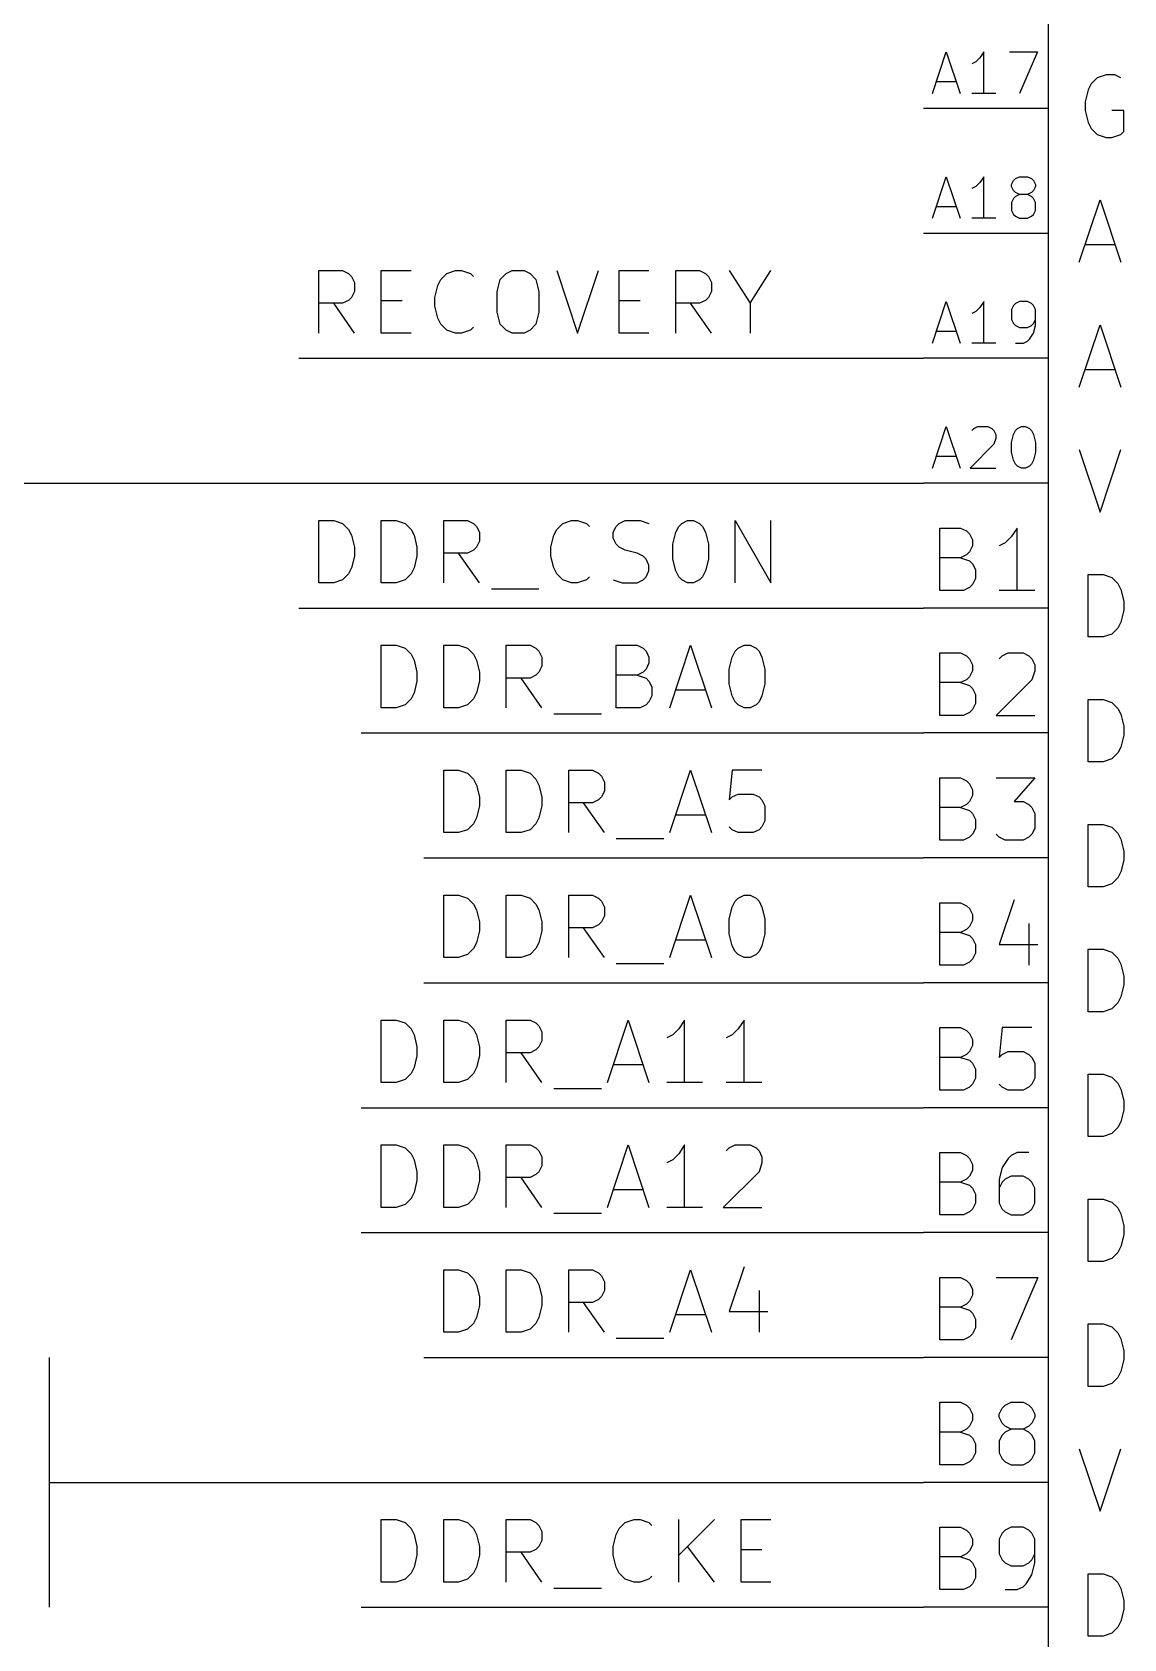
# Model space of a CAD drawing. Header units: millimetres. Extents: x 6 to 290, y -200 to -4.
# Drawn here: x 88.56 to 110.76, y -67.95 to -35.28 of the extents above; entities that cross this region are included whole.
import ezdxf

# ---------------------------------------------------------------- set-up
doc = ezdxf.new("R2010")
doc.units = ezdxf.units.MM
for name, color, linetype in [('GREENSIXTYFIVE', 129, 'CONTINUOUS'), ('LIGHTGREEN', 92, 'CONTINUOUS'), ('LIGHTRED', 12, 'CONTINUOUS'), ('RED', 14, 'CONTINUOUS'), ('REDSIX', 19, 'CONTINUOUS')]:
    doc.layers.add(name, color=color, linetype=linetype)

msp = doc.modelspace()

# ---------------------------------------------------------------- linework, layer by layer
at = {"layer": 'GREENSIXTYFIVE', "linetype": 'CONTINUOUS'}
for p, q in [((110.2118, -36.208), (110.0908, -36.329)), ((110.3932, -36.1475), (110.2118, -36.208)), ((110.5746, -36.1475), (110.3932, -36.1475)), ((110.6956, -36.208), (110.5746, -36.1475)), ((110.0303, -36.4499), (109.9699, -36.6918)), ((110.0908, -36.329), (110.0303, -36.4499)), ((109.9699, -36.6918), (109.9699, -36.8732)), ((109.9699, -36.8732), (110.0303, -37.1151)), ((110.756, -36.8732), (110.5141, -36.8732)), ((110.756, -37.2966), (110.756, -36.8732)), ((110.0303, -37.1151), (110.0908, -37.2361)), ((110.0908, -37.2361), (110.2118, -37.3571)), ((110.2118, -37.3571), (110.3932, -37.4175)), ((110.3932, -37.4175), (110.5141, -37.4175)), ((110.5141, -37.4175), (110.6956, -37.3571)), ((110.6956, -37.3571), (110.756, -37.2966)), ((109.8489, -39.9575), (110.2722, -38.6875)), ((110.2722, -38.6875), (110.6956, -39.9575)), ((109.9699, -39.5947), (110.5746, -39.5947)), ((109.8489, -42.4975), (110.2722, -41.2275)), ((110.2722, -41.2275), (110.6956, -42.4975)), ((109.9699, -42.1347), (110.5746, -42.1347)), ((109.8489, -43.7675), (110.2722, -45.0375)), ((110.2722, -45.0375), (110.6956, -43.7675)), ((110.0303, -47.5775), (110.0303, -46.3075)), ((110.0303, -46.3075), (110.3327, -46.3075)), ((110.3327, -46.3075), (110.5141, -46.368)), ((110.5141, -46.368), (110.6351, -46.489)), ((110.6351, -46.489), (110.6956, -46.6099)), ((110.6956, -46.6099), (110.756, -46.8518)), ((110.756, -47.0332), (110.6956, -47.2751)), ((110.756, -46.8518), (110.756, -47.0332)), ((110.6956, -47.2751), (110.6351, -47.3961)), ((110.3327, -47.5775), (110.0303, -47.5775)), ((110.5141, -47.5171), (110.3327, -47.5775)), ((110.6351, -47.3961), (110.5141, -47.5171)), ((110.0303, -50.1175), (110.0303, -48.8475)), ((110.0303, -48.8475), (110.3327, -48.8475)), ((110.3327, -48.8475), (110.5141, -48.908)), ((110.5141, -48.908), (110.6351, -49.029)), ((110.6351, -49.029), (110.6956, -49.1499)), ((110.6956, -49.1499), (110.756, -49.3918)), ((110.756, -49.5732), (110.6956, -49.8151)), ((110.756, -49.3918), (110.756, -49.5732)), ((110.6351, -49.9361), (110.5141, -50.0571)), ((110.6956, -49.8151), (110.6351, -49.9361)), ((110.3327, -50.1175), (110.0303, -50.1175)), ((110.5141, -50.0571), (110.3327, -50.1175)), ((110.0303, -52.6575), (110.0303, -51.3875)), ((110.0303, -51.3875), (110.3327, -51.3875)), ((110.3327, -51.3875), (110.5141, -51.448)), ((110.5141, -51.448), (110.6351, -51.569)), ((110.6351, -51.569), (110.6956, -51.6899)), ((110.6956, -51.6899), (110.756, -51.9318)), ((110.756, -51.9318), (110.756, -52.1132)), ((110.756, -52.1132), (110.6956, -52.3551)), ((110.5141, -52.5971), (110.3327, -52.6575)), ((110.6351, -52.4761), (110.5141, -52.5971)), ((110.6956, -52.3551), (110.6351, -52.4761)), ((110.3327, -52.6575), (110.0303, -52.6575)), ((110.0303, -55.1975), (110.0303, -53.9275)), ((110.0303, -53.9275), (110.3327, -53.9275)), ((110.3327, -53.9275), (110.5141, -53.988)), ((110.5141, -53.988), (110.6351, -54.109)), ((110.6351, -54.109), (110.6956, -54.2299)), ((110.6956, -54.2299), (110.756, -54.4718)), ((110.756, -54.4718), (110.756, -54.6532)), ((110.756, -54.6532), (110.6956, -54.8951)), ((110.3327, -55.1975), (110.0303, -55.1975)), ((110.5141, -55.1371), (110.3327, -55.1975)), ((110.6351, -55.0161), (110.5141, -55.1371)), ((110.6956, -54.8951), (110.6351, -55.0161)), ((110.0303, -57.7375), (110.0303, -56.4675)), ((110.0303, -56.4675), (110.3327, -56.4675)), ((110.3327, -56.4675), (110.5141, -56.528)), ((110.5141, -56.528), (110.6351, -56.649)), ((110.6351, -56.649), (110.6956, -56.7699)), ((110.6956, -56.7699), (110.756, -57.0118)), ((110.756, -57.0118), (110.756, -57.1932)), ((110.6956, -57.4351), (110.6351, -57.5561)), ((110.756, -57.1932), (110.6956, -57.4351)), ((110.3327, -57.7375), (110.0303, -57.7375)), ((110.5141, -57.6771), (110.3327, -57.7375)), ((110.6351, -57.5561), (110.5141, -57.6771)), ((110.0303, -60.2775), (110.0303, -59.0075)), ((110.0303, -59.0075), (110.3327, -59.0075)), ((110.3327, -59.0075), (110.5141, -59.068)), ((110.5141, -59.068), (110.6351, -59.189)), ((110.6351, -59.189), (110.6956, -59.3099)), ((110.6956, -59.3099), (110.756, -59.5518)), ((110.756, -59.7332), (110.6956, -59.9751)), ((110.756, -59.5518), (110.756, -59.7332)), ((110.6351, -60.0961), (110.5141, -60.2171)), ((110.6956, -59.9751), (110.6351, -60.0961)), ((110.3327, -60.2775), (110.0303, -60.2775)), ((110.5141, -60.2171), (110.3327, -60.2775)), ((110.0303, -62.8175), (110.0303, -61.5475)), ((110.0303, -61.5475), (110.3327, -61.5475)), ((110.3327, -61.5475), (110.5141, -61.608)), ((110.5141, -61.608), (110.6351, -61.729)), ((110.6351, -61.729), (110.6956, -61.8499)), ((110.6956, -61.8499), (110.756, -62.0918)), ((110.756, -62.2732), (110.6956, -62.5151)), ((110.756, -62.0918), (110.756, -62.2732)), ((110.6351, -62.6361), (110.5141, -62.7571)), ((110.6956, -62.5151), (110.6351, -62.6361)), ((110.3327, -62.8175), (110.0303, -62.8175)), ((110.5141, -62.7571), (110.3327, -62.8175)), ((109.8489, -64.0875), (110.2722, -65.3575)), ((110.2722, -65.3575), (110.6956, -64.0875)), ((110.0303, -67.8975), (110.0303, -66.6275)), ((110.0303, -66.6275), (110.3327, -66.6275)), ((110.3327, -66.6275), (110.5141, -66.688)), ((110.5141, -66.688), (110.6351, -66.809)), ((110.6351, -66.809), (110.6956, -66.9299)), ((110.6956, -66.9299), (110.756, -67.1718)), ((110.756, -67.1718), (110.756, -67.3532)), ((110.6956, -67.5951), (110.6351, -67.7161)), ((110.756, -67.3532), (110.6956, -67.5951)), ((110.3327, -67.8975), (110.0303, -67.8975)), ((110.5141, -67.8371), (110.3327, -67.8975)), ((110.6351, -67.7161), (110.5141, -67.8371))]:
    msp.add_line(p, q, dxfattribs=at)
at = {"layer": 'LIGHTGREEN', "linetype": 'CONTINUOUS'}
for p, q in [((93.98, -41.91), (106.68, -41.91)), ((85.09, -44.45), (106.68, -44.45)), ((93.98, -46.99), (106.68, -46.99)), ((95.25, -49.53), (106.68, -49.53)), ((96.52, -52.07), (106.68, -52.07)), ((96.52, -54.61), (106.68, -54.61)), ((95.25, -57.15), (106.68, -57.15)), ((95.25, -59.69), (106.68, -59.69)), ((96.52, -62.23), (106.68, -62.23)), ((91.44, -64.77), (106.68, -64.77)), ((95.25, -67.31), (106.68, -67.31))]:
    msp.add_line(p, q, dxfattribs=at)
at = {"layer": 'LIGHTRED', "linetype": 'CONTINUOUS'}
for p, q in [((106.8615, -36.5232), (107.1437, -35.6766)), ((107.1437, -35.6766), (107.4259, -36.5232)), ((107.7484, -35.8781), (107.6678, -35.9185)), ((107.8291, -35.7975), (107.7484, -35.8781)), ((107.9097, -35.6766), (107.8291, -35.7975)), ((107.9097, -36.5232), (107.9097, -35.6766)), ((108.4338, -35.6766), (108.9982, -35.6766)), ((108.9982, -35.6766), (108.6354, -36.5232)), ((106.9421, -36.2813), (107.3453, -36.2813)), ((108.1516, -36.5232), (107.6678, -36.5232)), ((106.8615, -39.0632), (107.1437, -38.2166)), ((107.1437, -38.2166), (107.4259, -39.0632)), ((107.9097, -38.2166), (107.8291, -38.3375)), ((107.9097, -39.0632), (107.9097, -38.2166)), ((108.5547, -38.2569), (108.6354, -38.2166)), ((108.6354, -38.2166), (108.7966, -38.2166)), ((108.7966, -38.2166), (108.8773, -38.2569)), ((107.7484, -38.4181), (107.6678, -38.4585)), ((107.8291, -38.3375), (107.7484, -38.4181)), ((108.4741, -38.3778), (108.5144, -38.2972)), ((108.4741, -38.4181), (108.4741, -38.3778)), ((108.5144, -38.4988), (108.4741, -38.4181)), ((108.5144, -38.2972), (108.5547, -38.2569)), ((108.5547, -38.5391), (108.5144, -38.4988)), ((108.6354, -38.5794), (108.5547, -38.5391)), ((108.8773, -38.5391), (108.7966, -38.5794)), ((108.8773, -38.2569), (108.9176, -38.2972)), ((108.9176, -38.4988), (108.8773, -38.5391)), ((108.9176, -38.2972), (108.9579, -38.3778)), ((108.9579, -38.4181), (108.9176, -38.4988)), ((108.9579, -38.3778), (108.9579, -38.4181)), ((106.9421, -38.8213), (107.3453, -38.8213)), ((108.5144, -38.66), (108.4741, -38.7407)), ((108.4741, -38.7407), (108.4741, -38.9019)), ((108.5547, -38.6197), (108.5144, -38.66)), ((108.6354, -38.5794), (108.5547, -38.6197)), ((108.7966, -38.5794), (108.6354, -38.5794)), ((108.8773, -38.6197), (108.7966, -38.5794)), ((108.9176, -38.66), (108.8773, -38.6197)), ((108.9579, -38.7407), (108.9176, -38.66)), ((108.9579, -38.9019), (108.9579, -38.7407)), ((108.1516, -39.0632), (107.6678, -39.0632)), ((108.4741, -38.9019), (108.5144, -38.9825)), ((108.5144, -38.9825), (108.5547, -39.0229)), ((108.5547, -39.0229), (108.6354, -39.0632)), ((108.6354, -39.0632), (108.7966, -39.0632)), ((108.7966, -39.0632), (108.8773, -39.0229)), ((108.8773, -39.0229), (108.9176, -38.9825)), ((108.9176, -38.9825), (108.9579, -38.9019)), ((106.8615, -41.6032), (107.1437, -40.7566)), ((107.1437, -40.7566), (107.4259, -41.6032)), ((107.9097, -40.7566), (107.8291, -40.8775)), ((107.9097, -41.6032), (107.9097, -40.7566)), ((108.5144, -40.8372), (108.4741, -40.9178)), ((108.5547, -40.7969), (108.5144, -40.8372)), ((108.6354, -40.7566), (108.5547, -40.7969)), ((108.7966, -40.7566), (108.6354, -40.7566)), ((108.8773, -40.7969), (108.7966, -40.7566)), ((108.9176, -40.8372), (108.8773, -40.7969)), ((108.9579, -40.9178), (108.9176, -40.8372)), ((107.7484, -40.9581), (107.6678, -40.9985)), ((107.8291, -40.8775), (107.7484, -40.9581)), ((108.4741, -40.9178), (108.4741, -41.1194)), ((108.4741, -41.1194), (108.5144, -41.2)), ((108.9176, -41.2), (108.9579, -41.1194)), ((108.9579, -41.2403), (108.9579, -40.9178)), ((106.9421, -41.3613), (107.3453, -41.3613)), ((108.5144, -41.2), (108.5547, -41.2403)), ((108.5547, -41.2403), (108.6354, -41.2807)), ((108.6354, -41.2807), (108.7966, -41.2807)), ((108.7966, -41.2807), (108.8773, -41.2403)), ((108.8369, -41.5225), (108.9176, -41.4016)), ((108.8773, -41.2403), (108.9176, -41.2)), ((108.9176, -41.4016), (108.9579, -41.2403)), ((108.1516, -41.6032), (107.6678, -41.6032)), ((108.5547, -41.6032), (108.716, -41.6032)), ((108.716, -41.6032), (108.7966, -41.5629)), ((108.7966, -41.5629), (108.8369, -41.5225)), ((106.8615, -44.1432), (107.1437, -43.2966)), ((107.1437, -43.2966), (107.4259, -44.1432)), ((107.6678, -43.3772), (107.7081, -43.3369)), ((107.7081, -43.3369), (107.7888, -43.2966)), ((107.7888, -43.2966), (107.9903, -43.2966)), ((107.9903, -43.2966), (108.071, -43.3369)), ((108.071, -43.3369), (108.1113, -43.3772)), ((108.1113, -43.3772), (108.1516, -43.4578)), ((108.5144, -43.4578), (108.5547, -43.3772)), ((108.5547, -43.3772), (108.5951, -43.3369)), ((108.5951, -43.3369), (108.6757, -43.2966)), ((108.6757, -43.2966), (108.7563, -43.2966)), ((108.7563, -43.2966), (108.8369, -43.3369)), ((108.8369, -43.3369), (108.8773, -43.3772)), ((108.8773, -43.3772), (108.9176, -43.4578)), ((108.1113, -43.6594), (107.6275, -44.1432)), ((108.1516, -43.5385), (108.1113, -43.6594)), ((108.1516, -43.4578), (108.1516, -43.5385)), ((108.4741, -43.6191), (108.5144, -43.4578)), ((108.4741, -43.8207), (108.4741, -43.6191)), ((108.9176, -43.4578), (108.9579, -43.6191)), ((108.9579, -43.6191), (108.9579, -43.8207)), ((106.9421, -43.9013), (107.3453, -43.9013)), ((108.5144, -43.9819), (108.4741, -43.8207)), ((108.5547, -44.0625), (108.5144, -43.9819)), ((108.5951, -44.1029), (108.5547, -44.0625)), ((108.6757, -44.1432), (108.5951, -44.1029)), ((108.8369, -44.1029), (108.7563, -44.1432)), ((108.8773, -44.0625), (108.8369, -44.1029)), ((108.9176, -43.9819), (108.8773, -44.0625)), ((108.9579, -43.8207), (108.9176, -43.9819)), ((107.6275, -44.1432), (108.1516, -44.1432)), ((108.7563, -44.1432), (108.6757, -44.1432)), ((107.0126, -46.6313), (107.0126, -45.3613)), ((107.0126, -45.3613), (107.436, -45.3613)), ((107.436, -45.3613), (107.5569, -45.4218)), ((108.585, -45.3613), (108.4641, -45.5428)), ((108.585, -46.6313), (108.585, -45.3613)), ((107.5569, -45.4218), (107.6174, -45.4823)), ((107.6174, -45.4823), (107.6779, -45.6032)), ((107.6779, -45.7242), (107.6174, -45.8451)), ((107.6779, -45.6032), (107.6779, -45.7242)), ((108.3431, -45.6637), (108.2222, -45.7242)), ((108.4641, -45.5428), (108.3431, -45.6637)), ((107.436, -45.9661), (107.0126, -45.9661)), ((107.5569, -45.9056), (107.436, -45.9661)), ((107.436, -45.9661), (107.6174, -46.0266)), ((107.6174, -45.8451), (107.5569, -45.9056)), ((107.6174, -46.0266), (107.6779, -46.087)), ((107.6779, -46.087), (107.7383, -46.208)), ((107.7383, -46.3894), (107.6779, -46.5104)), ((107.7383, -46.208), (107.7383, -46.3894)), ((107.4964, -46.6313), (107.0126, -46.6313)), ((107.6174, -46.5709), (107.4964, -46.6313)), ((107.6779, -46.5104), (107.6174, -46.5709)), ((108.9479, -46.6313), (108.2222, -46.6313)), ((107.0126, -49.1713), (107.0126, -47.9013)), ((107.0126, -47.9013), (107.436, -47.9013)), ((107.436, -47.9013), (107.5569, -47.9618)), ((107.5569, -47.9618), (107.6174, -48.0223)), ((107.6174, -48.0223), (107.6779, -48.1432)), ((108.2222, -48.0223), (108.2826, -47.9618)), ((108.2826, -47.9618), (108.4036, -47.9013)), ((108.4036, -47.9013), (108.706, -47.9013)), ((108.706, -47.9013), (108.8269, -47.9618)), ((108.8269, -47.9618), (108.8874, -48.0223)), ((108.8874, -48.0223), (108.9479, -48.1432)), ((107.6779, -48.2642), (107.6174, -48.3851)), ((107.6779, -48.1432), (107.6779, -48.2642)), ((108.9479, -48.2642), (108.8874, -48.4456)), ((108.9479, -48.1432), (108.9479, -48.2642)), ((107.436, -48.5061), (107.0126, -48.5061)), ((107.5569, -48.4456), (107.436, -48.5061)), ((107.436, -48.5061), (107.6174, -48.5666)), ((107.6174, -48.3851), (107.5569, -48.4456)), ((107.6174, -48.5666), (107.6779, -48.627)), ((107.6779, -48.627), (107.7383, -48.748)), ((108.8874, -48.4456), (108.1617, -49.1713)), ((107.7383, -48.9294), (107.6779, -49.0504)), ((107.7383, -48.748), (107.7383, -48.9294)), ((107.4964, -49.1713), (107.0126, -49.1713)), ((107.6174, -49.1109), (107.4964, -49.1713)), ((107.6779, -49.0504), (107.6174, -49.1109)), ((108.1617, -49.1713), (108.9479, -49.1713)), ((107.0126, -51.7113), (107.0126, -50.4413)), ((107.0126, -50.4413), (107.436, -50.4413)), ((107.436, -50.4413), (107.5569, -50.5018)), ((107.5569, -50.5018), (107.6174, -50.5623)), ((107.6174, -50.5623), (107.6779, -50.6832)), ((108.1617, -50.4413), (108.9479, -50.4413)), ((108.9479, -50.4413), (108.5245, -50.9251)), ((107.6174, -50.9251), (107.5569, -50.9856)), ((107.6779, -50.8042), (107.6174, -50.9251)), ((107.6779, -50.6832), (107.6779, -50.8042)), ((108.5245, -50.9251), (108.706, -50.9251)), ((108.706, -50.9251), (108.8269, -50.9856)), ((107.436, -51.0461), (107.0126, -51.0461)), ((107.5569, -50.9856), (107.436, -51.0461)), ((107.436, -51.0461), (107.6174, -51.1066)), ((107.6174, -51.1066), (107.6779, -51.167)), ((107.6779, -51.167), (107.7383, -51.288)), ((107.7383, -51.288), (107.7383, -51.4694)), ((108.8269, -50.9856), (108.8874, -51.0461)), ((108.8874, -51.0461), (108.9479, -51.167)), ((108.9479, -51.167), (108.9479, -51.4694)), ((107.6779, -51.5904), (107.6174, -51.6509)), ((107.7383, -51.4694), (107.6779, -51.5904)), ((108.2222, -51.6509), (108.1617, -51.5904)), ((108.8874, -51.5904), (108.8269, -51.6509)), ((108.9479, -51.4694), (108.8874, -51.5904)), ((107.4964, -51.7113), (107.0126, -51.7113)), ((107.6174, -51.6509), (107.4964, -51.7113)), ((108.3431, -51.7113), (108.2222, -51.6509)), ((108.706, -51.7113), (108.3431, -51.7113)), ((108.8269, -51.6509), (108.706, -51.7113)), ((108.5245, -52.9209), (108.2222, -53.828)), ((107.0126, -54.2513), (107.0126, -52.9813)), ((107.0126, -52.9813), (107.436, -52.9813)), ((107.436, -52.9813), (107.5569, -53.0418)), ((107.5569, -53.0418), (107.6174, -53.1023)), ((107.6174, -53.1023), (107.6779, -53.2232)), ((107.6779, -53.2232), (107.6779, -53.3442)), ((107.436, -53.5861), (107.0126, -53.5861)), ((107.5569, -53.5256), (107.436, -53.5861)), ((107.436, -53.5861), (107.6174, -53.6466)), ((107.6174, -53.4651), (107.5569, -53.5256)), ((107.6779, -53.3442), (107.6174, -53.4651)), ((108.8269, -53.4047), (108.8269, -54.2513)), ((107.6174, -53.6466), (107.6779, -53.707)), ((107.6779, -53.707), (107.7383, -53.828)), ((107.7383, -53.828), (107.7383, -54.0094)), ((108.2222, -53.828), (109.0083, -53.828)), ((107.6174, -54.1909), (107.4964, -54.2513)), ((107.6779, -54.1304), (107.6174, -54.1909)), ((107.7383, -54.0094), (107.6779, -54.1304)), ((107.4964, -54.2513), (107.0126, -54.2513)), ((107.0126, -56.7913), (107.0126, -55.5213)), ((107.0126, -55.5213), (107.436, -55.5213)), ((107.436, -55.5213), (107.5569, -55.5818)), ((108.2826, -55.5213), (108.2222, -56.1261)), ((108.8874, -55.5213), (108.2826, -55.5213)), ((107.5569, -55.5818), (107.6174, -55.6423)), ((107.6174, -55.6423), (107.6779, -55.7632)), ((107.6779, -55.7632), (107.6779, -55.8842)), ((107.436, -56.1261), (107.0126, -56.1261)), ((107.5569, -56.0656), (107.436, -56.1261)), ((107.436, -56.1261), (107.6174, -56.1866)), ((107.6174, -56.0051), (107.5569, -56.0656)), ((107.6779, -55.8842), (107.6174, -56.0051)), ((107.6174, -56.1866), (107.6779, -56.247)), ((108.2222, -56.1261), (108.2826, -56.0656)), ((108.2826, -56.0656), (108.4036, -56.0051)), ((108.4036, -56.0051), (108.706, -56.0051)), ((108.706, -56.0051), (108.8269, -56.0656)), ((108.8269, -56.0656), (108.8874, -56.1261)), ((108.8874, -56.1261), (108.9479, -56.247)), ((107.6779, -56.247), (107.7383, -56.368)), ((107.7383, -56.368), (107.7383, -56.5494)), ((108.9479, -56.247), (108.9479, -56.5494)), ((107.4964, -56.7913), (107.0126, -56.7913)), ((107.6174, -56.7309), (107.4964, -56.7913)), ((107.6779, -56.6704), (107.6174, -56.7309)), ((107.7383, -56.5494), (107.6779, -56.6704)), ((108.2826, -56.7309), (108.2222, -56.6704)), ((108.4036, -56.7913), (108.2826, -56.7309)), ((108.706, -56.7913), (108.4036, -56.7913)), ((108.8269, -56.7309), (108.706, -56.7913)), ((108.8874, -56.6704), (108.8269, -56.7309)), ((108.9479, -56.5494), (108.8874, -56.6704)), ((107.0126, -59.3313), (107.0126, -58.0613)), ((107.0126, -58.0613), (107.436, -58.0613)), ((107.436, -58.0613), (107.5569, -58.1218)), ((107.5569, -58.1218), (107.6174, -58.1823)), ((108.4641, -58.1218), (108.4036, -58.1823)), ((108.585, -58.0613), (108.4641, -58.1218)), ((108.8269, -58.0613), (108.585, -58.0613)), ((107.6174, -58.1823), (107.6779, -58.3032)), ((107.6779, -58.4242), (107.6174, -58.5451)), ((107.6779, -58.3032), (107.6779, -58.4242)), ((108.2826, -58.3637), (108.2222, -58.6056)), ((108.4036, -58.1823), (108.2826, -58.3637)), ((107.436, -58.6661), (107.0126, -58.6661)), ((107.5569, -58.6056), (107.436, -58.6661)), ((107.436, -58.6661), (107.6174, -58.7266)), ((107.6174, -58.5451), (107.5569, -58.6056)), ((107.6174, -58.7266), (107.6779, -58.787)), ((107.6779, -58.787), (107.7383, -58.908)), ((108.2222, -58.6056), (108.2222, -59.0894)), ((108.2826, -58.6661), (108.2222, -58.787)), ((108.3431, -58.6056), (108.2826, -58.6661)), ((108.4641, -58.5451), (108.3431, -58.6056)), ((108.706, -58.5451), (108.4641, -58.5451)), ((108.8269, -58.6056), (108.706, -58.5451)), ((108.8874, -58.6661), (108.8269, -58.6056)), ((108.9479, -58.787), (108.8874, -58.6661)), ((108.9479, -59.0894), (108.9479, -58.787)), ((107.7383, -59.0894), (107.6779, -59.2104)), ((107.7383, -58.908), (107.7383, -59.0894)), ((108.2222, -59.0894), (108.2826, -59.2104)), ((108.8874, -59.2104), (108.9479, -59.0894)), ((107.4964, -59.3313), (107.0126, -59.3313)), ((107.6174, -59.2709), (107.4964, -59.3313)), ((107.6779, -59.2104), (107.6174, -59.2709)), ((108.2826, -59.2104), (108.3431, -59.2709)), ((108.3431, -59.2709), (108.4641, -59.3313)), ((108.4641, -59.3313), (108.706, -59.3313)), ((108.706, -59.3313), (108.8269, -59.2709)), ((108.8269, -59.2709), (108.8874, -59.2104)), ((107.0126, -61.8713), (107.0126, -60.6013)), ((107.0126, -60.6013), (107.436, -60.6013)), ((107.436, -60.6013), (107.5569, -60.6618)), ((107.5569, -60.6618), (107.6174, -60.7223)), ((107.6174, -60.7223), (107.6779, -60.8432)), ((108.1617, -60.6013), (109.0083, -60.6013)), ((109.0083, -60.6013), (108.4641, -61.8713)), ((107.6174, -61.0851), (107.5569, -61.1456)), ((107.6779, -60.9642), (107.6174, -61.0851)), ((107.6779, -60.8432), (107.6779, -60.9642)), ((107.436, -61.2061), (107.0126, -61.2061)), ((107.5569, -61.1456), (107.436, -61.2061)), ((107.436, -61.2061), (107.6174, -61.2666)), ((107.6174, -61.2666), (107.6779, -61.327)), ((107.6779, -61.327), (107.7383, -61.448)), ((107.6779, -61.7504), (107.6174, -61.8109)), ((107.7383, -61.6294), (107.6779, -61.7504)), ((107.7383, -61.448), (107.7383, -61.6294)), ((107.4964, -61.8713), (107.0126, -61.8713)), ((107.6174, -61.8109), (107.4964, -61.8713)), ((107.0126, -64.4113), (107.0126, -63.1413)), ((107.0126, -63.1413), (107.436, -63.1413)), ((107.436, -63.1413), (107.5569, -63.2018)), ((107.5569, -63.2018), (107.6174, -63.2623)), ((107.6174, -63.2623), (107.6779, -63.3832)), ((107.6779, -63.3832), (107.6779, -63.5042)), ((108.2222, -63.3832), (108.2826, -63.2623)), ((108.2222, -63.4437), (108.2222, -63.3832)), ((108.2826, -63.2623), (108.3431, -63.2018)), ((108.3431, -63.2018), (108.4641, -63.1413)), ((108.4641, -63.1413), (108.706, -63.1413)), ((108.706, -63.1413), (108.8269, -63.2018)), ((108.8269, -63.2018), (108.8874, -63.2623)), ((108.8874, -63.2623), (108.9479, -63.3832)), ((108.9479, -63.3832), (108.9479, -63.4437)), ((107.5569, -63.6856), (107.436, -63.7461)), ((107.6174, -63.6251), (107.5569, -63.6856)), ((107.6779, -63.5042), (107.6174, -63.6251)), ((108.2826, -63.5647), (108.2222, -63.4437)), ((108.3431, -63.6251), (108.2826, -63.5647)), ((108.4641, -63.6856), (108.3431, -63.6251)), ((108.4641, -63.6856), (108.3431, -63.7461)), ((108.706, -63.6856), (108.4641, -63.6856)), ((108.8269, -63.6251), (108.706, -63.6856)), ((108.8269, -63.7461), (108.706, -63.6856)), ((108.8874, -63.5647), (108.8269, -63.6251)), ((108.9479, -63.4437), (108.8874, -63.5647)), ((107.436, -63.7461), (107.0126, -63.7461)), ((107.436, -63.7461), (107.6174, -63.8066)), ((107.6174, -63.8066), (107.6779, -63.867)), ((107.6779, -63.867), (107.7383, -63.988)), ((107.7383, -63.988), (107.7383, -64.1694)), ((108.2826, -63.8066), (108.2222, -63.9275)), ((108.2222, -63.9275), (108.2222, -64.1694)), ((108.3431, -63.7461), (108.2826, -63.8066)), ((108.8874, -63.8066), (108.8269, -63.7461)), ((108.9479, -63.9275), (108.8874, -63.8066)), ((108.9479, -64.1694), (108.9479, -63.9275)), ((107.6174, -64.3509), (107.4964, -64.4113)), ((107.6779, -64.2904), (107.6174, -64.3509)), ((107.7383, -64.1694), (107.6779, -64.2904)), ((108.2222, -64.1694), (108.2826, -64.2904)), ((108.2826, -64.2904), (108.3431, -64.3509)), ((108.3431, -64.3509), (108.4641, -64.4113)), ((108.706, -64.4113), (108.8269, -64.3509)), ((108.8269, -64.3509), (108.8874, -64.2904)), ((108.8874, -64.2904), (108.9479, -64.1694)), ((107.4964, -64.4113), (107.0126, -64.4113)), ((108.4641, -64.4113), (108.706, -64.4113)), ((107.0126, -66.9513), (107.0126, -65.6813)), ((107.0126, -65.6813), (107.436, -65.6813)), ((107.436, -65.6813), (107.5569, -65.7418)), ((107.5569, -65.7418), (107.6174, -65.8023)), ((107.6174, -65.8023), (107.6779, -65.9232)), ((107.6779, -65.9232), (107.6779, -66.0442)), ((108.2826, -65.8023), (108.2222, -65.9232)), ((108.2222, -65.9232), (108.2222, -66.2256)), ((108.3431, -65.7418), (108.2826, -65.8023)), ((108.4641, -65.6813), (108.3431, -65.7418)), ((108.706, -65.6813), (108.4641, -65.6813)), ((108.8269, -65.7418), (108.706, -65.6813)), ((108.8874, -65.8023), (108.8269, -65.7418)), ((108.9479, -65.9232), (108.8874, -65.8023)), ((108.9479, -66.407), (108.9479, -65.9232)), ((107.436, -66.2861), (107.0126, -66.2861)), ((107.5569, -66.2256), (107.436, -66.2861)), ((107.436, -66.2861), (107.6174, -66.3466)), ((107.6174, -66.1651), (107.5569, -66.2256)), ((107.6779, -66.0442), (107.6174, -66.1651)), ((108.2222, -66.2256), (108.2826, -66.3466)), ((108.8874, -66.3466), (108.9479, -66.2256)), ((107.6174, -66.3466), (107.6779, -66.407)), ((107.6779, -66.407), (107.7383, -66.528)), ((107.7383, -66.528), (107.7383, -66.7094)), ((108.2826, -66.3466), (108.3431, -66.407)), ((108.3431, -66.407), (108.4641, -66.4675)), ((108.4641, -66.4675), (108.706, -66.4675)), ((108.706, -66.4675), (108.8269, -66.407)), ((108.7664, -66.8304), (108.8874, -66.6489)), ((108.8269, -66.407), (108.8874, -66.3466)), ((108.8874, -66.6489), (108.9479, -66.407)), ((107.4964, -66.9513), (107.0126, -66.9513)), ((107.6174, -66.8909), (107.4964, -66.9513)), ((107.6779, -66.8304), (107.6174, -66.8909)), ((107.7383, -66.7094), (107.6779, -66.8304)), ((108.3431, -66.9513), (108.585, -66.9513)), ((108.585, -66.9513), (108.706, -66.8909)), ((108.706, -66.8909), (108.7664, -66.8304))]:
    msp.add_line(p, q, dxfattribs=at)
at = {"layer": 'RED', "linetype": 'CONTINUOUS'}
for p, q in [((109.22, -6.35), (109.22, -148.59)), ((109.22, -36.83), (106.68, -36.83)), ((109.22, -39.37), (106.68, -39.37)), ((109.22, -41.91), (106.68, -41.91)), ((109.22, -44.45), (106.68, -44.45)), ((109.22, -46.99), (106.68, -46.99)), ((109.22, -49.53), (106.68, -49.53)), ((109.22, -52.07), (106.68, -52.07)), ((109.22, -54.61), (106.68, -54.61)), ((109.22, -57.15), (106.68, -57.15)), ((109.22, -59.69), (106.68, -59.69)), ((88.9, -62.23), (88.9, -67.31)), ((109.22, -62.23), (106.68, -62.23)), ((88.9, -64.77), (91.44, -64.77)), ((109.22, -64.77), (106.68, -64.77)), ((109.22, -67.31), (106.68, -67.31))]:
    msp.add_line(p, q, dxfattribs=at)
at = {"layer": 'REDSIX', "linetype": 'CONTINUOUS'}
for p, q in [((94.3867, -41.3969), (94.3867, -40.1269)), ((94.3867, -40.1269), (94.8705, -40.1269)), ((94.8705, -40.1269), (94.9915, -40.1874)), ((94.9915, -40.1874), (95.052, -40.2479)), ((95.6567, -41.3969), (95.6567, -40.1269)), ((95.6567, -40.1269), (96.2615, -40.1269)), ((96.8662, -40.3084), (96.9872, -40.1874)), ((96.9872, -40.1874), (97.1686, -40.1269)), ((97.1686, -40.1269), (97.2895, -40.1269)), ((97.2895, -40.1269), (97.471, -40.1874)), ((97.471, -40.1874), (97.5314, -40.2479)), ((98.0757, -40.3084), (98.1967, -40.1874)), ((98.1967, -40.1874), (98.3176, -40.1269)), ((98.3176, -40.1269), (98.5595, -40.1269)), ((98.5595, -40.1269), (98.6805, -40.1874)), ((98.6805, -40.1874), (98.8014, -40.3084)), ((99.2248, -40.1269), (99.6481, -41.3969)), ((99.6481, -41.3969), (100.0715, -40.1269)), ((100.4948, -41.3969), (100.4948, -40.1269)), ((100.4948, -40.1269), (101.0996, -40.1269)), ((101.6438, -41.3969), (101.6438, -40.1269)), ((101.6438, -40.1269), (102.1276, -40.1269)), ((102.1276, -40.1269), (102.2486, -40.1874)), ((102.2486, -40.1874), (102.3091, -40.2479)), ((102.7324, -40.1269), (103.1557, -40.7922)), ((103.1557, -40.7922), (103.5791, -40.1269)), ((95.052, -40.2479), (95.1124, -40.3688)), ((95.1124, -40.3688), (95.1124, -40.5503)), ((96.7453, -40.6712), (96.8057, -40.4293)), ((96.8057, -40.4293), (96.8662, -40.3084)), ((98.0153, -40.5503), (98.0757, -40.3084)), ((98.8014, -40.3084), (98.8619, -40.5503)), ((102.3091, -40.2479), (102.3695, -40.3688)), ((102.3695, -40.3688), (102.3695, -40.5503)), ((94.8705, -40.7922), (94.3867, -40.7922)), ((95.1124, -41.3969), (94.6891, -40.7922)), ((94.9915, -40.7317), (94.8705, -40.7922)), ((95.052, -40.6712), (94.9915, -40.7317)), ((95.1124, -40.5503), (95.052, -40.6712)), ((95.6567, -40.7317), (96.0801, -40.7317)), ((96.7453, -40.8526), (96.7453, -40.6712)), ((98.0153, -40.9736), (98.0153, -40.5503)), ((98.8619, -40.5503), (98.8619, -40.9736)), ((100.4948, -40.7317), (100.9182, -40.7317)), ((102.1276, -40.7922), (101.6438, -40.7922)), ((102.3695, -41.3969), (101.9462, -40.7922)), ((102.2486, -40.7317), (102.1276, -40.7922)), ((102.3091, -40.6712), (102.2486, -40.7317)), ((102.3695, -40.5503), (102.3091, -40.6712)), ((103.1557, -40.7922), (103.1557, -41.3969)), ((96.8057, -41.0945), (96.7453, -40.8526)), ((96.8662, -41.2155), (96.8057, -41.0945)), ((98.0757, -41.2155), (98.0153, -40.9736)), ((98.8619, -40.9736), (98.8014, -41.2155)), ((96.2615, -41.3969), (95.6567, -41.3969)), ((96.9872, -41.3365), (96.8662, -41.2155)), ((97.1686, -41.3969), (96.9872, -41.3365)), ((97.2895, -41.3969), (97.1686, -41.3969)), ((97.471, -41.3365), (97.2895, -41.3969)), ((97.5314, -41.276), (97.471, -41.3365)), ((98.1967, -41.3365), (98.0757, -41.2155)), ((98.3176, -41.3969), (98.1967, -41.3365)), ((98.5595, -41.3969), (98.3176, -41.3969)), ((98.6805, -41.3365), (98.5595, -41.3969)), ((98.8014, -41.2155), (98.6805, -41.3365)), ((101.0996, -41.3969), (100.4948, -41.3969)), ((94.3867, -46.4769), (94.3867, -45.2069)), ((94.3867, -45.2069), (94.6891, -45.2069)), ((94.6891, -45.2069), (94.8705, -45.2674)), ((94.8705, -45.2674), (94.9915, -45.3884)), ((94.9915, -45.3884), (95.052, -45.5093)), ((95.6567, -46.4769), (95.6567, -45.2069)), ((95.6567, -45.2069), (95.9591, -45.2069)), ((95.9591, -45.2069), (96.1405, -45.2674)), ((96.1405, -45.2674), (96.2615, -45.3884)), ((96.2615, -45.3884), (96.322, -45.5093)), ((96.9267, -46.4769), (96.9267, -45.2069)), ((96.9267, -45.2069), (97.4105, -45.2069)), ((97.4105, -45.2069), (97.5315, -45.2674)), ((97.5315, -45.2674), (97.592, -45.3279)), ((97.592, -45.3279), (97.6524, -45.4488)), ((99.1643, -45.5093), (99.2248, -45.3884)), ((99.2248, -45.3884), (99.3458, -45.2674)), ((99.3458, -45.2674), (99.5272, -45.2069)), ((99.5272, -45.2069), (99.6481, -45.2069)), ((99.6481, -45.2069), (99.8296, -45.2674)), ((99.8296, -45.2674), (99.89, -45.3279)), ((100.3739, -45.4488), (100.4343, -45.3279)), ((100.4343, -45.3279), (100.4948, -45.2674)), ((100.4948, -45.2674), (100.6158, -45.2069)), ((100.6158, -45.2069), (100.9181, -45.2069)), ((100.9181, -45.2069), (101.0996, -45.2674)), ((101.6438, -45.4488), (101.7043, -45.3279)), ((101.7043, -45.3279), (101.7648, -45.2674)), ((101.7648, -45.2674), (101.8857, -45.2069)), ((101.8857, -45.2069), (102.0067, -45.2069)), ((102.0067, -45.2069), (102.1276, -45.2674)), ((102.1276, -45.2674), (102.1881, -45.3279)), ((102.1881, -45.3279), (102.2486, -45.4488)), ((102.8533, -46.4769), (102.8533, -45.2069)), ((102.8533, -45.2069), (103.579, -46.4769)), ((103.579, -46.4769), (103.579, -45.2069)), ((95.052, -45.5093), (95.1124, -45.7512)), ((96.322, -45.5093), (96.3824, -45.7512)), ((97.6524, -45.6303), (97.592, -45.7512)), ((97.6524, -45.4488), (97.6524, -45.6303)), ((99.1039, -45.7512), (99.1643, -45.5093)), ((100.3739, -45.5698), (100.3739, -45.4488)), ((100.4343, -45.6907), (100.3739, -45.5698)), ((100.4948, -45.7512), (100.4343, -45.6907)), ((101.5834, -45.6907), (101.6438, -45.4488)), ((101.5834, -45.9931), (101.5834, -45.6907)), ((102.2486, -45.4488), (102.3091, -45.6907)), ((102.3091, -45.6907), (102.3091, -45.9931)), ((95.1124, -45.9326), (95.052, -46.1745)), ((95.1124, -45.7512), (95.1124, -45.9326)), ((96.3824, -45.9326), (96.322, -46.1745)), ((96.3824, -45.7512), (96.3824, -45.9326)), ((97.4105, -45.8722), (96.9267, -45.8722)), ((97.6524, -46.4769), (97.2291, -45.8722)), ((97.5315, -45.8117), (97.4105, -45.8722)), ((97.592, -45.7512), (97.5315, -45.8117)), ((99.1039, -45.9326), (99.1039, -45.7512)), ((99.1643, -46.1745), (99.1039, -45.9326)), ((100.6158, -45.8117), (100.4948, -45.7512)), ((100.8577, -45.8722), (100.6158, -45.8117)), ((100.9786, -45.9326), (100.8577, -45.8722)), ((101.0391, -45.9931), (100.9786, -45.9326)), ((101.0996, -46.1141), (101.0391, -45.9931)), ((101.6438, -46.235), (101.5834, -45.9931)), ((102.3091, -45.9931), (102.2486, -46.235)), ((94.9915, -46.2955), (94.8705, -46.4165)), ((95.052, -46.1745), (94.9915, -46.2955)), ((96.2615, -46.2955), (96.1405, -46.4165)), ((96.322, -46.1745), (96.2615, -46.2955)), ((99.2248, -46.2955), (99.1643, -46.1745)), ((99.3458, -46.4165), (99.2248, -46.2955)), ((99.89, -46.356), (99.8296, -46.4165)), ((100.9786, -46.4165), (101.0391, -46.356)), ((101.0391, -46.356), (101.0996, -46.235)), ((101.0996, -46.235), (101.0996, -46.1141)), ((101.7043, -46.356), (101.6438, -46.235)), ((101.7648, -46.4165), (101.7043, -46.356)), ((102.1881, -46.356), (102.1276, -46.4165)), ((102.2486, -46.235), (102.1881, -46.356)), ((94.6891, -46.4769), (94.3867, -46.4769)), ((94.8705, -46.4165), (94.6891, -46.4769)), ((95.9591, -46.4769), (95.6567, -46.4769)), ((96.1405, -46.4165), (95.9591, -46.4769)), ((97.8944, -46.5979), (98.862, -46.5979)), ((99.5272, -46.4769), (99.3458, -46.4165)), ((99.6481, -46.4769), (99.5272, -46.4769)), ((99.8296, -46.4165), (99.6481, -46.4769)), ((100.3739, -46.4165), (100.5553, -46.4769)), ((100.5553, -46.4769), (100.8577, -46.4769)), ((100.8577, -46.4769), (100.9786, -46.4165)), ((101.8857, -46.4769), (101.7648, -46.4165)), ((102.0067, -46.4769), (101.8857, -46.4769)), ((102.1276, -46.4165), (102.0067, -46.4769)), ((95.6567, -49.0169), (95.6567, -47.7469)), ((95.6567, -47.7469), (95.9591, -47.7469)), ((95.9591, -47.7469), (96.1405, -47.8074)), ((96.1405, -47.8074), (96.2615, -47.9284)), ((96.2615, -47.9284), (96.322, -48.0493)), ((96.9267, -49.0169), (96.9267, -47.7469)), ((96.9267, -47.7469), (97.2291, -47.7469)), ((97.2291, -47.7469), (97.4105, -47.8074)), ((97.4105, -47.8074), (97.5315, -47.9284)), ((97.5315, -47.9284), (97.592, -48.0493)), ((98.1967, -49.0169), (98.1967, -47.7469)), ((98.1967, -47.7469), (98.6805, -47.7469)), ((98.6805, -47.7469), (98.8015, -47.8074)), ((98.8015, -47.8074), (98.862, -47.8679)), ((98.862, -47.8679), (98.9224, -47.9888)), ((98.9224, -47.9888), (98.9224, -48.1703)), ((100.4343, -49.0169), (100.4343, -47.7469)), ((100.4343, -47.7469), (100.8577, -47.7469)), ((100.8577, -47.7469), (100.9786, -47.8074)), ((100.9786, -47.8074), (101.0391, -47.8679)), ((101.0391, -47.8679), (101.0996, -47.9888)), ((101.0996, -47.9888), (101.0996, -48.1098)), ((101.5229, -49.0169), (101.9462, -47.7469)), ((101.9462, -47.7469), (102.3696, -49.0169)), ((102.7325, -48.2307), (102.7929, -47.9888)), ((102.7929, -47.9888), (102.8534, -47.8679)), ((102.8534, -47.8679), (102.9139, -47.8074)), ((102.9139, -47.8074), (103.0348, -47.7469)), ((103.0348, -47.7469), (103.1558, -47.7469)), ((103.1558, -47.7469), (103.2767, -47.8074)), ((103.2767, -47.8074), (103.3372, -47.8679)), ((103.3372, -47.8679), (103.3977, -47.9888)), ((103.3977, -47.9888), (103.4582, -48.2307)), ((96.322, -48.0493), (96.3824, -48.2912)), ((96.3824, -48.2912), (96.3824, -48.4726)), ((97.592, -48.0493), (97.6524, -48.2912)), ((97.6524, -48.2912), (97.6524, -48.4726)), ((98.8015, -48.3517), (98.6805, -48.4122)), ((98.862, -48.2912), (98.8015, -48.3517)), ((98.9224, -48.1703), (98.862, -48.2912)), ((100.8577, -48.3517), (100.4343, -48.3517)), ((100.9786, -48.2912), (100.8577, -48.3517)), ((100.8577, -48.3517), (101.0391, -48.4122)), ((101.0391, -48.2307), (100.9786, -48.2912)), ((101.0996, -48.1098), (101.0391, -48.2307)), ((102.7325, -48.5331), (102.7325, -48.2307)), ((103.4582, -48.2307), (103.4582, -48.5331)), ((96.3824, -48.4726), (96.322, -48.7145)), ((97.6524, -48.4726), (97.592, -48.7145)), ((98.6805, -48.4122), (98.1967, -48.4122)), ((98.9224, -49.0169), (98.4991, -48.4122)), ((101.0391, -48.4122), (101.0996, -48.4726)), ((101.0996, -48.4726), (101.16, -48.5936)), ((101.16, -48.5936), (101.16, -48.775)), ((101.6439, -48.6541), (102.2486, -48.6541)), ((102.7929, -48.775), (102.7325, -48.5331)), ((103.4582, -48.5331), (103.3977, -48.775)), ((96.1405, -48.9565), (95.9591, -49.0169)), ((96.2615, -48.8355), (96.1405, -48.9565)), ((96.322, -48.7145), (96.2615, -48.8355)), ((97.4105, -48.9565), (97.2291, -49.0169)), ((97.5315, -48.8355), (97.4105, -48.9565)), ((97.592, -48.7145), (97.5315, -48.8355)), ((101.0391, -48.9565), (100.9181, -49.0169)), ((101.0996, -48.896), (101.0391, -48.9565)), ((101.16, -48.775), (101.0996, -48.896)), ((102.8534, -48.896), (102.7929, -48.775)), ((102.9139, -48.9565), (102.8534, -48.896)), ((103.0348, -49.0169), (102.9139, -48.9565)), ((103.2767, -48.9565), (103.1558, -49.0169)), ((103.3372, -48.896), (103.2767, -48.9565)), ((103.3977, -48.775), (103.3372, -48.896)), ((95.9591, -49.0169), (95.6567, -49.0169)), ((97.2291, -49.0169), (96.9267, -49.0169)), ((99.1644, -49.1379), (100.132, -49.1379)), ((100.9181, -49.0169), (100.4343, -49.0169)), ((103.1558, -49.0169), (103.0348, -49.0169)), ((96.9267, -51.5569), (96.9267, -50.2869)), ((96.9267, -50.2869), (97.2291, -50.2869)), ((97.2291, -50.2869), (97.4105, -50.3474)), ((98.1967, -51.5569), (98.1967, -50.2869)), ((98.1967, -50.2869), (98.4991, -50.2869)), ((98.4991, -50.2869), (98.6805, -50.3474)), ((99.4667, -51.5569), (99.4667, -50.2869)), ((99.4667, -50.2869), (99.9505, -50.2869)), ((99.9505, -50.2869), (100.0715, -50.3474)), ((101.5229, -51.5569), (101.9462, -50.2869)), ((101.9462, -50.2869), (102.3696, -51.5569)), ((102.7929, -50.2869), (102.7325, -50.8917)), ((103.3977, -50.2869), (102.7929, -50.2869)), ((97.4105, -50.3474), (97.5315, -50.4684)), ((97.5315, -50.4684), (97.592, -50.5893)), ((97.592, -50.5893), (97.6524, -50.8312)), ((98.6805, -50.3474), (98.8015, -50.4684)), ((98.8015, -50.4684), (98.862, -50.5893)), ((98.862, -50.5893), (98.9224, -50.8312)), ((100.0715, -50.3474), (100.132, -50.4079)), ((100.132, -50.4079), (100.1924, -50.5288)), ((100.1924, -50.5288), (100.1924, -50.7103)), ((97.6524, -50.8312), (97.6524, -51.0126)), ((98.9224, -50.8312), (98.9224, -51.0126)), ((99.9505, -50.9522), (99.4667, -50.9522)), ((100.1924, -51.5569), (99.7691, -50.9522)), ((100.0715, -50.8917), (99.9505, -50.9522)), ((100.132, -50.8312), (100.0715, -50.8917)), ((100.1924, -50.7103), (100.132, -50.8312)), ((102.7325, -50.8917), (102.7929, -50.8312)), ((102.7929, -50.8312), (102.9139, -50.7707)), ((102.9139, -50.7707), (103.2163, -50.7707)), ((103.2163, -50.7707), (103.3372, -50.8312)), ((103.3372, -50.8312), (103.3977, -50.8917)), ((103.3977, -50.8917), (103.4582, -51.0126)), ((97.592, -51.2545), (97.5315, -51.3755)), ((97.6524, -51.0126), (97.592, -51.2545)), ((98.862, -51.2545), (98.8015, -51.3755)), ((98.9224, -51.0126), (98.862, -51.2545)), ((101.6439, -51.1941), (102.2486, -51.1941)), ((103.4582, -51.0126), (103.4582, -51.315)), ((97.2291, -51.5569), (96.9267, -51.5569)), ((97.4105, -51.4965), (97.2291, -51.5569)), ((97.5315, -51.3755), (97.4105, -51.4965)), ((98.4991, -51.5569), (98.1967, -51.5569)), ((98.6805, -51.4965), (98.4991, -51.5569)), ((98.8015, -51.3755), (98.6805, -51.4965)), ((102.7929, -51.4965), (102.7325, -51.436)), ((102.9139, -51.5569), (102.7929, -51.4965)), ((103.2163, -51.5569), (102.9139, -51.5569)), ((103.3372, -51.4965), (103.2163, -51.5569)), ((103.3977, -51.436), (103.3372, -51.4965)), ((103.4582, -51.315), (103.3977, -51.436)), ((100.4344, -51.6779), (101.402, -51.6779)), ((96.9267, -54.0969), (96.9267, -52.8269)), ((96.9267, -52.8269), (97.2291, -52.8269)), ((97.2291, -52.8269), (97.4105, -52.8874)), ((97.4105, -52.8874), (97.5315, -53.0084)), ((98.1967, -54.0969), (98.1967, -52.8269)), ((98.1967, -52.8269), (98.4991, -52.8269)), ((98.4991, -52.8269), (98.6805, -52.8874)), ((98.6805, -52.8874), (98.8015, -53.0084)), ((99.4667, -54.0969), (99.4667, -52.8269)), ((99.4667, -52.8269), (99.9505, -52.8269)), ((99.9505, -52.8269), (100.0715, -52.8874)), ((100.0715, -52.8874), (100.132, -52.9479)), ((101.5229, -54.0969), (101.9462, -52.8269)), ((101.9462, -52.8269), (102.3696, -54.0969)), ((102.8534, -52.9479), (102.9139, -52.8874)), ((102.9139, -52.8874), (103.0348, -52.8269)), ((103.0348, -52.8269), (103.1558, -52.8269)), ((103.1558, -52.8269), (103.2767, -52.8874)), ((103.2767, -52.8874), (103.3372, -52.9479)), ((97.5315, -53.0084), (97.592, -53.1293)), ((97.592, -53.1293), (97.6524, -53.3712)), ((98.8015, -53.0084), (98.862, -53.1293)), ((98.862, -53.1293), (98.9224, -53.3712)), ((100.132, -52.9479), (100.1924, -53.0688)), ((100.1924, -53.2503), (100.132, -53.3712)), ((100.1924, -53.0688), (100.1924, -53.2503)), ((102.7325, -53.3107), (102.7929, -53.0688)), ((102.7929, -53.0688), (102.8534, -52.9479)), ((103.3372, -52.9479), (103.3977, -53.0688)), ((103.3977, -53.0688), (103.4582, -53.3107)), ((97.6524, -53.5526), (97.592, -53.7945)), ((97.6524, -53.3712), (97.6524, -53.5526)), ((98.9224, -53.5526), (98.862, -53.7945)), ((98.9224, -53.3712), (98.9224, -53.5526)), ((99.9505, -53.4922), (99.4667, -53.4922)), ((100.1924, -54.0969), (99.7691, -53.4922)), ((100.0715, -53.4317), (99.9505, -53.4922)), ((100.132, -53.3712), (100.0715, -53.4317)), ((102.7325, -53.6131), (102.7325, -53.3107)), ((103.4582, -53.3107), (103.4582, -53.6131)), ((97.592, -53.7945), (97.5315, -53.9155)), ((98.862, -53.7945), (98.8015, -53.9155)), ((101.6439, -53.7341), (102.2486, -53.7341)), ((102.7929, -53.855), (102.7325, -53.6131)), ((102.8534, -53.976), (102.7929, -53.855)), ((103.3977, -53.855), (103.3372, -53.976)), ((103.4582, -53.6131), (103.3977, -53.855)), ((97.2291, -54.0969), (96.9267, -54.0969)), ((97.4105, -54.0365), (97.2291, -54.0969)), ((97.5315, -53.9155), (97.4105, -54.0365)), ((98.4991, -54.0969), (98.1967, -54.0969)), ((98.6805, -54.0365), (98.4991, -54.0969)), ((98.8015, -53.9155), (98.6805, -54.0365)), ((100.4344, -54.2179), (101.402, -54.2179)), ((102.9139, -54.0365), (102.8534, -53.976)), ((103.0348, -54.0969), (102.9139, -54.0365)), ((103.1558, -54.0969), (103.0348, -54.0969)), ((103.2767, -54.0365), (103.1558, -54.0969)), ((103.3372, -53.976), (103.2767, -54.0365)), ((95.6567, -56.6369), (95.6567, -55.3669)), ((95.6567, -55.3669), (95.9591, -55.3669)), ((95.9591, -55.3669), (96.1405, -55.4274)), ((96.1405, -55.4274), (96.2615, -55.5484)), ((96.9267, -56.6369), (96.9267, -55.3669)), ((96.9267, -55.3669), (97.2291, -55.3669)), ((97.2291, -55.3669), (97.4105, -55.4274)), ((97.4105, -55.4274), (97.5315, -55.5484)), ((98.1967, -56.6369), (98.1967, -55.3669)), ((98.1967, -55.3669), (98.6805, -55.3669)), ((98.6805, -55.3669), (98.8015, -55.4274)), ((98.8015, -55.4274), (98.862, -55.4879)), ((98.862, -55.4879), (98.9224, -55.6088)), ((100.2529, -56.6369), (100.6762, -55.3669)), ((100.6762, -55.3669), (101.0996, -56.6369)), ((101.8253, -55.3669), (101.7044, -55.5484)), ((101.8253, -56.6369), (101.8253, -55.3669)), ((103.0348, -55.3669), (102.9139, -55.5484)), ((103.0348, -56.6369), (103.0348, -55.3669)), ((96.2615, -55.5484), (96.322, -55.6693)), ((96.322, -55.6693), (96.3824, -55.9112)), ((97.5315, -55.5484), (97.592, -55.6693)), ((97.592, -55.6693), (97.6524, -55.9112)), ((98.9224, -55.7903), (98.862, -55.9112)), ((98.9224, -55.6088), (98.9224, -55.7903)), ((101.5834, -55.6693), (101.4625, -55.7298)), ((101.7044, -55.5484), (101.5834, -55.6693)), ((102.7929, -55.6693), (102.672, -55.7298)), ((102.9139, -55.5484), (102.7929, -55.6693)), ((96.3824, -56.0926), (96.322, -56.3345)), ((96.3824, -55.9112), (96.3824, -56.0926)), ((97.6524, -56.0926), (97.592, -56.3345)), ((97.6524, -55.9112), (97.6524, -56.0926)), ((98.6805, -56.0322), (98.1967, -56.0322)), ((98.9224, -56.6369), (98.4991, -56.0322)), ((98.8015, -55.9717), (98.6805, -56.0322)), ((98.862, -55.9112), (98.8015, -55.9717)), ((96.2615, -56.4555), (96.1405, -56.5765)), ((96.322, -56.3345), (96.2615, -56.4555)), ((97.5315, -56.4555), (97.4105, -56.5765)), ((97.592, -56.3345), (97.5315, -56.4555)), ((100.3739, -56.2741), (100.9786, -56.2741)), ((95.9591, -56.6369), (95.6567, -56.6369)), ((96.1405, -56.5765), (95.9591, -56.6369)), ((97.2291, -56.6369), (96.9267, -56.6369)), ((97.4105, -56.5765), (97.2291, -56.6369)), ((99.1644, -56.7579), (100.132, -56.7579)), ((102.1882, -56.6369), (101.4625, -56.6369)), ((103.3977, -56.6369), (102.672, -56.6369)), ((95.6567, -59.1769), (95.6567, -57.9069)), ((95.6567, -57.9069), (95.9591, -57.9069)), ((95.9591, -57.9069), (96.1405, -57.9674)), ((96.1405, -57.9674), (96.2615, -58.0884)), ((96.2615, -58.0884), (96.322, -58.2093)), ((96.9267, -59.1769), (96.9267, -57.9069)), ((96.9267, -57.9069), (97.2291, -57.9069)), ((97.2291, -57.9069), (97.4105, -57.9674)), ((97.4105, -57.9674), (97.5315, -58.0884)), ((97.5315, -58.0884), (97.592, -58.2093)), ((98.1967, -59.1769), (98.1967, -57.9069)), ((98.1967, -57.9069), (98.6805, -57.9069)), ((98.6805, -57.9069), (98.8015, -57.9674)), ((98.8015, -57.9674), (98.862, -58.0279)), ((98.862, -58.0279), (98.9224, -58.1488)), ((98.9224, -58.1488), (98.9224, -58.3303)), ((100.2529, -59.1769), (100.6762, -57.9069)), ((100.6762, -57.9069), (101.0996, -59.1769)), ((101.7044, -58.0884), (101.5834, -58.2093)), ((101.8253, -57.9069), (101.7044, -58.0884)), ((101.8253, -59.1769), (101.8253, -57.9069)), ((102.672, -58.0279), (102.7324, -57.9674)), ((102.7324, -57.9674), (102.8534, -57.9069)), ((102.8534, -57.9069), (103.1558, -57.9069)), ((103.1558, -57.9069), (103.2767, -57.9674)), ((103.2767, -57.9674), (103.3372, -58.0279)), ((103.3372, -58.0279), (103.3977, -58.1488)), ((103.3977, -58.1488), (103.3977, -58.2698)), ((96.322, -58.2093), (96.3824, -58.4512)), ((96.3824, -58.4512), (96.3824, -58.6326)), ((97.592, -58.2093), (97.6524, -58.4512)), ((97.6524, -58.4512), (97.6524, -58.6326)), ((98.862, -58.4512), (98.8015, -58.5117)), ((98.9224, -58.3303), (98.862, -58.4512)), ((101.5834, -58.2093), (101.4625, -58.2698)), ((103.3372, -58.4512), (102.6115, -59.1769)), ((103.3977, -58.2698), (103.3372, -58.4512)), ((96.3824, -58.6326), (96.322, -58.8745)), ((97.6524, -58.6326), (97.592, -58.8745)), ((98.6805, -58.5722), (98.1967, -58.5722)), ((98.9224, -59.1769), (98.4991, -58.5722)), ((98.8015, -58.5117), (98.6805, -58.5722)), ((100.3739, -58.8141), (100.9786, -58.8141)), ((96.1405, -59.1165), (95.9591, -59.1769)), ((96.2615, -58.9955), (96.1405, -59.1165)), ((96.322, -58.8745), (96.2615, -58.9955)), ((97.4105, -59.1165), (97.2291, -59.1769)), ((97.5315, -58.9955), (97.4105, -59.1165)), ((97.592, -58.8745), (97.5315, -58.9955)), ((95.9591, -59.1769), (95.6567, -59.1769)), ((97.2291, -59.1769), (96.9267, -59.1769)), ((99.1644, -59.2979), (100.132, -59.2979)), ((102.1882, -59.1769), (101.4625, -59.1769)), ((102.6115, -59.1769), (103.3977, -59.1769)), ((96.9267, -61.7169), (96.9267, -60.4469)), ((96.9267, -60.4469), (97.2291, -60.4469)), ((97.2291, -60.4469), (97.4105, -60.5074)), ((98.1967, -61.7169), (98.1967, -60.4469)), ((98.1967, -60.4469), (98.4991, -60.4469)), ((98.4991, -60.4469), (98.6805, -60.5074)), ((99.4667, -61.7169), (99.4667, -60.4469)), ((99.4667, -60.4469), (99.9505, -60.4469)), ((99.9505, -60.4469), (100.0715, -60.5074)), ((101.5229, -61.7169), (101.9462, -60.4469)), ((101.9462, -60.4469), (102.3696, -61.7169)), ((103.0348, -60.3865), (102.7325, -61.2936)), ((97.4105, -60.5074), (97.5315, -60.6284)), ((97.5315, -60.6284), (97.592, -60.7493)), ((97.592, -60.7493), (97.6524, -60.9912)), ((98.6805, -60.5074), (98.8015, -60.6284)), ((98.8015, -60.6284), (98.862, -60.7493)), ((98.862, -60.7493), (98.9224, -60.9912)), ((100.0715, -60.5074), (100.132, -60.5679)), ((100.132, -60.5679), (100.1924, -60.6888)), ((100.1924, -60.6888), (100.1924, -60.8703)), ((97.6524, -60.9912), (97.6524, -61.1726)), ((98.9224, -60.9912), (98.9224, -61.1726)), ((100.0715, -61.0517), (99.9505, -61.1122)), ((100.132, -60.9912), (100.0715, -61.0517)), ((100.1924, -60.8703), (100.132, -60.9912)), ((103.3372, -60.8703), (103.3372, -61.7169)), ((97.592, -61.4145), (97.5315, -61.5355)), ((97.6524, -61.1726), (97.592, -61.4145)), ((98.862, -61.4145), (98.8015, -61.5355)), ((98.9224, -61.1726), (98.862, -61.4145)), ((99.9505, -61.1122), (99.4667, -61.1122)), ((100.1924, -61.7169), (99.7691, -61.1122)), ((101.6439, -61.3541), (102.2486, -61.3541)), ((102.7325, -61.2936), (103.5186, -61.2936)), ((97.2291, -61.7169), (96.9267, -61.7169)), ((97.4105, -61.6565), (97.2291, -61.7169)), ((97.5315, -61.5355), (97.4105, -61.6565)), ((98.4991, -61.7169), (98.1967, -61.7169)), ((98.6805, -61.6565), (98.4991, -61.7169)), ((98.8015, -61.5355), (98.6805, -61.6565)), ((100.4344, -61.8379), (101.402, -61.8379)), ((95.6567, -66.7969), (95.6567, -65.5269)), ((95.6567, -65.5269), (95.9591, -65.5269)), ((95.9591, -65.5269), (96.1405, -65.5874)), ((96.1405, -65.5874), (96.2615, -65.7084)), ((96.9267, -66.7969), (96.9267, -65.5269)), ((96.9267, -65.5269), (97.2291, -65.5269)), ((97.2291, -65.5269), (97.4105, -65.5874)), ((97.4105, -65.5874), (97.5315, -65.7084)), ((98.1967, -66.7969), (98.1967, -65.5269)), ((98.1967, -65.5269), (98.6805, -65.5269)), ((98.6805, -65.5269), (98.8015, -65.5874)), ((98.8015, -65.5874), (98.862, -65.6479)), ((98.862, -65.6479), (98.9224, -65.7688)), ((100.4948, -65.7084), (100.6158, -65.5874)), ((100.6158, -65.5874), (100.7972, -65.5269)), ((100.7972, -65.5269), (100.9181, -65.5269)), ((100.9181, -65.5269), (101.0996, -65.5874)), ((101.0996, -65.5874), (101.16, -65.6479)), ((101.7043, -66.7969), (101.7043, -65.5269)), ((102.43, -65.5269), (101.7043, -66.2526)), ((102.9743, -66.7969), (102.9743, -65.5269)), ((102.9743, -65.5269), (103.5791, -65.5269)), ((96.2615, -65.7084), (96.322, -65.8293)), ((96.322, -65.8293), (96.3824, -66.0712)), ((97.5315, -65.7084), (97.592, -65.8293)), ((97.592, -65.8293), (97.6524, -66.0712)), ((98.9224, -65.9503), (98.862, -66.0712)), ((98.9224, -65.7688), (98.9224, -65.9503)), ((100.3739, -66.0712), (100.4343, -65.8293)), ((100.4343, -65.8293), (100.4948, -65.7084)), ((96.3824, -66.2526), (96.322, -66.4945)), ((96.3824, -66.0712), (96.3824, -66.2526)), ((97.6524, -66.2526), (97.592, -66.4945)), ((97.6524, -66.0712), (97.6524, -66.2526)), ((98.6805, -66.1922), (98.1967, -66.1922)), ((98.9224, -66.7969), (98.4991, -66.1922)), ((98.8015, -66.1317), (98.6805, -66.1922)), ((98.862, -66.0712), (98.8015, -66.1317)), ((100.3739, -66.2526), (100.3739, -66.0712)), ((100.4343, -66.4945), (100.3739, -66.2526)), ((102.43, -66.7969), (101.8858, -66.0712)), ((102.9743, -66.1317), (103.3977, -66.1317)), ((96.2615, -66.6155), (96.1405, -66.7365)), ((96.322, -66.4945), (96.2615, -66.6155)), ((97.5315, -66.6155), (97.4105, -66.7365)), ((97.592, -66.4945), (97.5315, -66.6155)), ((100.4948, -66.6155), (100.4343, -66.4945)), ((100.6158, -66.7365), (100.4948, -66.6155)), ((95.9591, -66.7969), (95.6567, -66.7969)), ((96.1405, -66.7365), (95.9591, -66.7969)), ((97.2291, -66.7969), (96.9267, -66.7969)), ((97.4105, -66.7365), (97.2291, -66.7969)), ((99.1644, -66.9179), (100.132, -66.9179)), ((100.7972, -66.7969), (100.6158, -66.7365)), ((100.9181, -66.7969), (100.7972, -66.7969)), ((101.0996, -66.7365), (100.9181, -66.7969)), ((101.16, -66.676), (101.0996, -66.7365)), ((103.5791, -66.7969), (102.9743, -66.7969))]:
    msp.add_line(p, q, dxfattribs=at)

doc.saveas('drawing.dxf')
